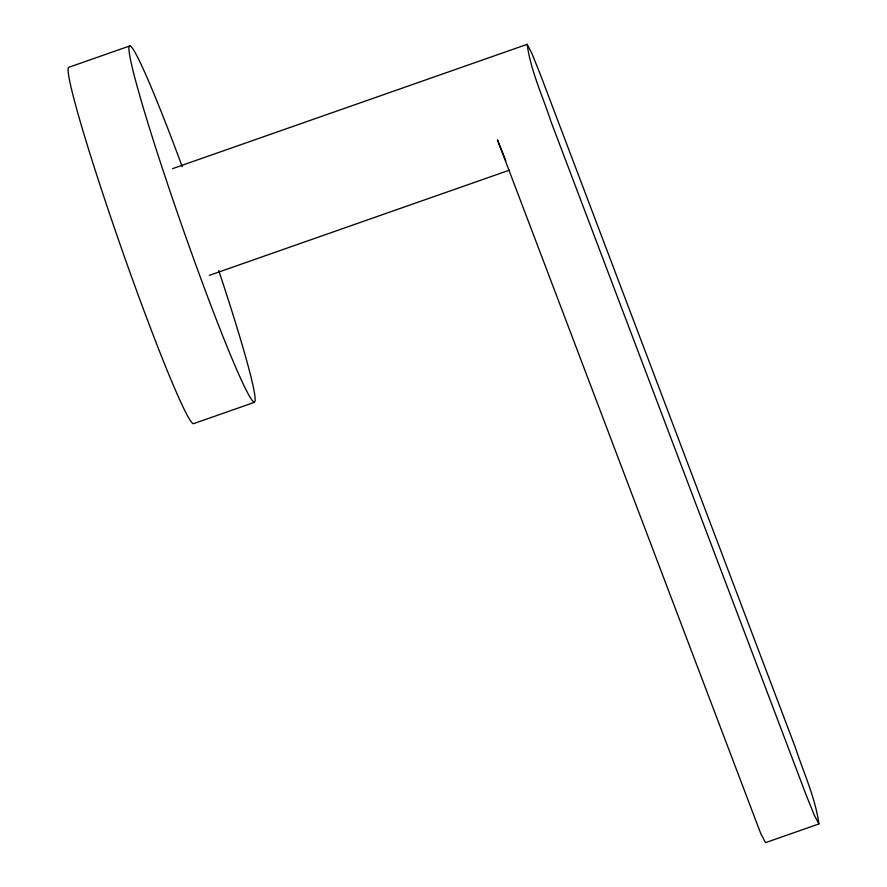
<?xml version="1.0" encoding="UTF-8"?>
<svg xmlns="http://www.w3.org/2000/svg" width="887" height="887" viewBox="0 0 887 887"><rect width="100%" height="100%" fill="white"/><g stroke="black" fill="none" stroke-linecap="round" stroke-linejoin="round"><path stroke-width="1.33" d="M129.702 45.958L68.831 67.29A188.787 10.178 70.7 0 0 121.331 247.972A188.787 10.178 70.7 0 0 193.643 423.642L254.502 402.31M172.499 168.663L527.133 44.35L531.867 53.364L540.261 74.253L795.218 747.142C803.489 772.499 815.297 797.435 818.912 823.934L765.525 842.65L760.791 833.636L497.441 139.858L505.834 160.747M209.332 275.358L509.26 170.215M818.912 823.934L814.188 814.92L805.784 794.031L550.827 121.142C542.567 95.785 530.748 70.849 527.133 44.35M218.712 270.491A188.787 10.178 70.7 0 1 237.849 372.23A188.787 10.178 70.7 0 1 136.154 82.779A188.787 10.178 70.7 0 1 182.234 166.701"/></g></svg>
